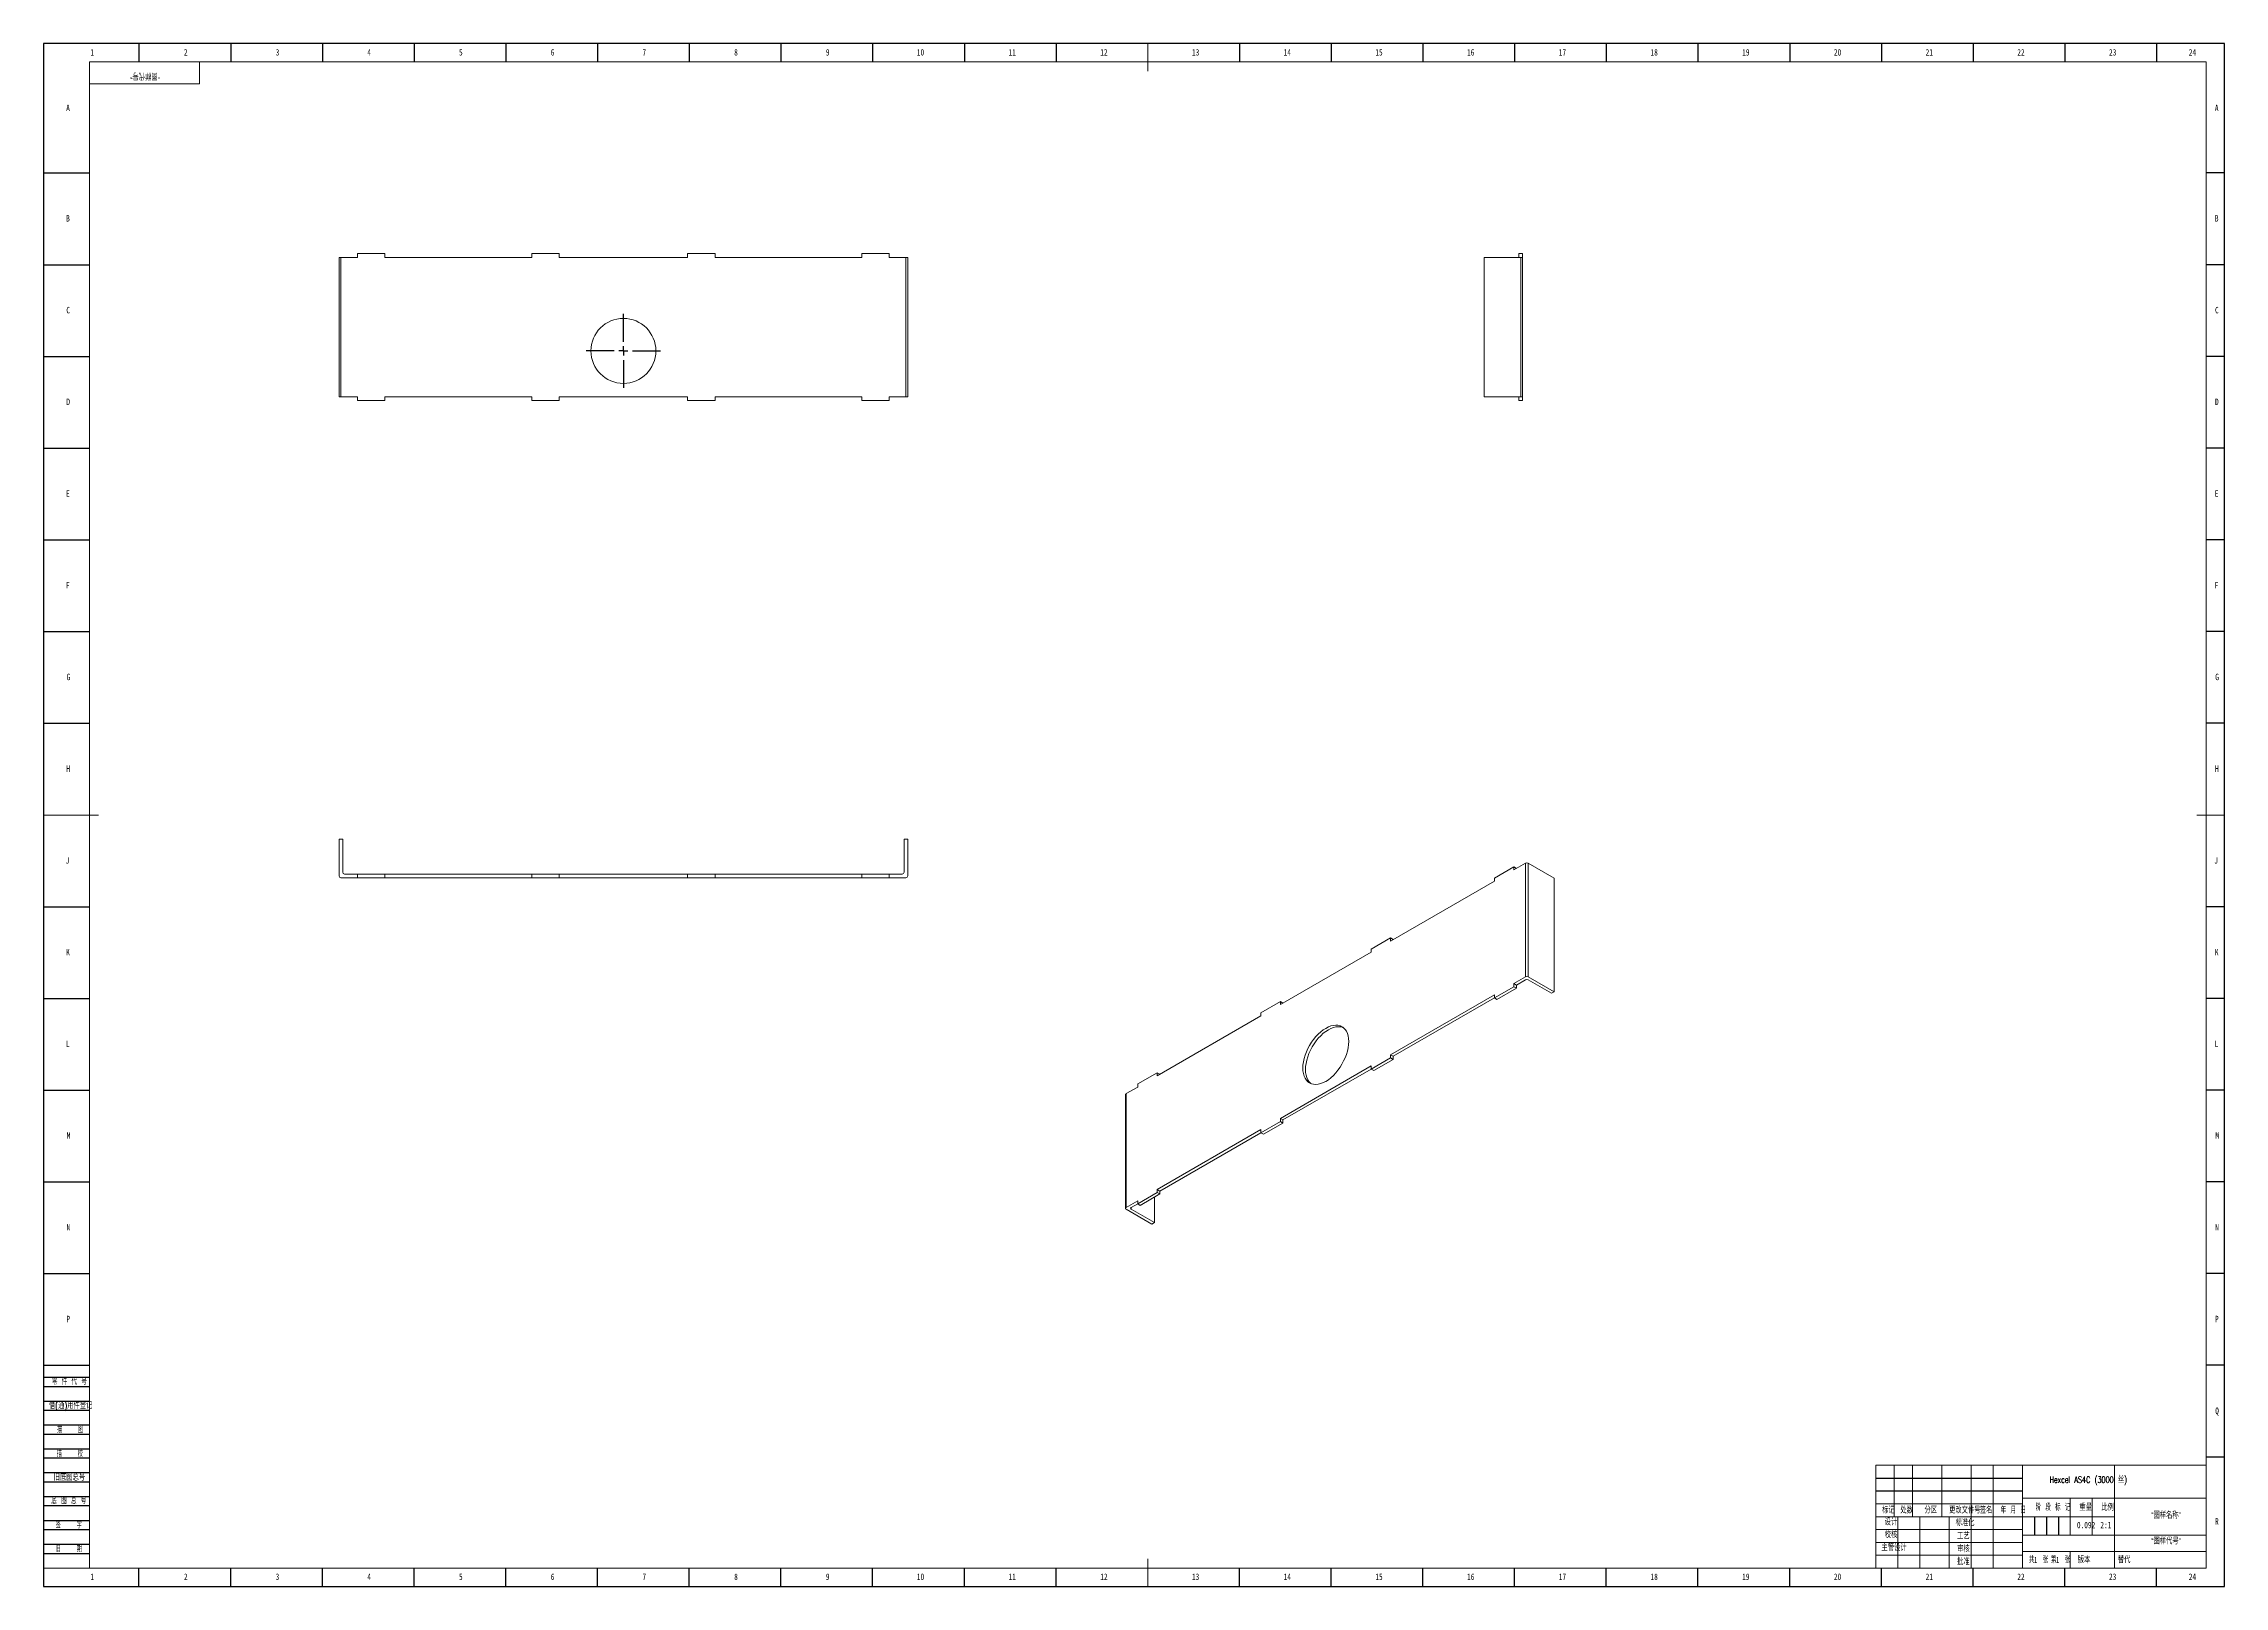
# Model space of a CAD drawing. Header units: millimetres. Extents: x 0 to 1189, y 0 to 841.
import ezdxf

# ---------------------------------------------------------------- set-up
doc = ezdxf.new("R2010")
doc.units = ezdxf.units.MM
for name, color, linetype in [('10', 7, 'Continuous'), ('5', 7, 'Continuous'), ('9', 7, 'Continuous'), ('SLD-0', 7, 'Continuous')]:
    doc.layers.add(name, color=color, linetype=linetype)
doc.styles.add('SLDTEXTSTYLE0', font='TXT', dxfattribs={"width": 0.7, "bigfont": 'bigfont'})
doc.styles.add('SLDTEXTSTYLE1', font='TXT', dxfattribs={"width": 0.6, "bigfont": 'bigfont'})
doc.styles.add('SLDTEXTSTYLE2', font='TXT', dxfattribs={"width": 0.614286, "bigfont": 'bigfont'})
doc.styles.add('SLDTEXTSTYLE3', font='TXT', dxfattribs={"width": 0.62, "bigfont": 'bigfont'})
doc.styles.add('SLDTEXTSTYLE4', font='TXT', dxfattribs={"width": 0.566667, "bigfont": 'bigfont'})
doc.styles.add('SLDTEXTSTYLE5', font='TXT', dxfattribs={"width": 0.7})

# ---------------------------------------------------------------- blocks, each defined once
blk = doc.blocks.new('SW_CENTERMARKSYMBOL_0')
at = {"layer": '10', "color": 0}
for p, q in [((0, 5), (0, 20.2)), ((-5, 0), (-20.2, 0)), ((0, 0), (-2.5, 0)), ((0, 0), (0, 2.5)), ((0, 0), (0, -2.5)), ((0, 0), (2.5, 0)), ((5, 0), (20.2, 0)), ((0, -5), (0, -20.2))]:
    blk.add_line(p, q, dxfattribs=at)
blk = doc.blocks.new('SW_CENTERMARKSYMBOL_1')
at = {"layer": '10', "color": 0}
for p, q in [((0, 5), (0, 20.2)), ((-5, 0), (-20.2, 0)), ((0, 0), (-2.5, 0)), ((0, 0), (0, 2.5)), ((0, 0), (0, -2.5)), ((0, 0), (2.5, 0)), ((5, 0), (20.2, 0)), ((0, -5), (0, -20.2))]:
    blk.add_line(p, q, dxfattribs=at)

msp = doc.modelspace()

# ---------------------------------------------------------------- linework, layer by layer
at = {"color": 7, "linetype": 'Continuous', "lineweight": 15}
for p, q in [((171.1, 726.5), (171.1, 724.5)), ((186.1, 726.5), (171.1, 726.5)), ((186.1, 724.5), (186.1, 726.5)), ((266.1, 726.5), (266.1, 724.5)), ((281.1, 726.5), (266.1, 726.5)), ((281.1, 724.5), (281.1, 726.5)), ((351.1, 726.5), (351.1, 724.5)), ((366.1, 726.5), (351.1, 726.5)), ((366.1, 724.5), (366.1, 726.5)), ((446.1, 726.5), (446.1, 724.5)), ((461.1, 726.5), (446.1, 726.5)), ((461.1, 724.5), (461.1, 726.5)), ((806.4, 726.5), (804.4, 726.5)), ((804.4, 726.5), (804.4, 724.5)), ((806.4, 726.5), (806.4, 724.5)), ((161.1, 648.5), (161.1, 724.5)), ((161.1, 724.5), (162.1, 724.5)), ((162.1, 724.5), (162.1, 648.5)), ((171.1, 724.5), (162.1, 724.5)), ((266.1, 724.5), (186.1, 724.5)), ((351.1, 724.5), (281.1, 724.5)), ((446.1, 724.5), (366.1, 724.5)), ((470.1, 724.5), (461.1, 724.5)), ((470.1, 648.5), (470.1, 724.5)), ((470.1, 724.5), (471.1, 724.5)), ((471.1, 724.5), (471.1, 648.5)), ((805.4, 724.5), (785.4, 724.5)), ((785.4, 724.5), (785.4, 648.5)), ((805.4, 648.5), (805.4, 724.5)), ((805.4, 724.5), (806.4, 724.5)), ((806.4, 724.5), (806.4, 648.5)), ((162.1, 648.5), (161.1, 648.5)), ((162.1, 648.5), (171.1, 648.5)), ((171.1, 648.5), (171.1, 646.5)), ((171.1, 646.5), (186.1, 646.5)), ((186.1, 648.5), (266.1, 648.5)), ((186.1, 646.5), (186.1, 648.5)), ((266.1, 648.5), (266.1, 646.5)), ((266.1, 646.5), (281.1, 646.5)), ((281.1, 648.5), (351.1, 648.5)), ((281.1, 646.5), (281.1, 648.5)), ((351.1, 648.5), (351.1, 646.5)), ((351.1, 646.5), (366.1, 646.5)), ((366.1, 648.5), (446.1, 648.5)), ((366.1, 646.5), (366.1, 648.5)), ((446.1, 648.5), (446.1, 646.5)), ((446.1, 646.5), (461.1, 646.5)), ((461.1, 648.5), (470.1, 648.5)), ((461.1, 646.5), (461.1, 648.5)), ((471.1, 648.5), (470.1, 648.5)), ((805.4, 648.5), (785.4, 648.5)), ((804.4, 648.5), (804.4, 646.5)), ((806.4, 646.5), (804.4, 646.5)), ((806.4, 648.5), (805.4, 648.5)), ((806.4, 648.5), (806.4, 646.5)), ((161.1, 387.3), (161.1, 407.3)), ((163.1, 407.3), (161.1, 407.3)), ((163.1, 407.3), (163.1, 389.3)), ((469.1, 407.3), (469.1, 389.3)), ((469.1, 407.3), (471.1, 407.3)), ((471.1, 387.3), (471.1, 407.3)), ((808, 394.3), (801.6, 390.6)), ((808, 332.2), (808, 394.3)), ((809.4, 394.3), (809.4, 332.2)), ((809.4, 394.3), (823.5, 386.1)), ((171.1, 386.3), (162.1, 386.3)), ((171.1, 388.3), (164.1, 388.3)), ((171.1, 386.3), (171.1, 388.3)), ((186.1, 388.3), (171.1, 388.3)), ((186.1, 386.3), (171.1, 386.3)), ((186.1, 386.3), (186.1, 388.3)), ((266.1, 388.3), (186.1, 388.3)), ((266.1, 386.3), (186.1, 386.3)), ((266.1, 386.3), (266.1, 388.3)), ((281.1, 388.3), (266.1, 388.3)), ((281.1, 386.3), (266.1, 386.3)), ((281.1, 386.3), (281.1, 388.3)), ((351.1, 388.3), (281.1, 388.3)), ((351.1, 386.3), (281.1, 386.3)), ((351.1, 386.3), (351.1, 388.3)), ((366.1, 388.3), (351.1, 388.3)), ((366.1, 386.3), (351.1, 386.3)), ((366.1, 386.3), (366.1, 388.3)), ((446.1, 388.3), (366.1, 388.3)), ((446.1, 386.3), (366.1, 386.3)), ((446.1, 386.3), (446.1, 388.3)), ((461.1, 388.3), (446.1, 388.3)), ((461.1, 386.3), (446.1, 386.3)), ((461.1, 386.3), (461.1, 388.3)), ((468.1, 388.3), (461.1, 388.3)), ((470.1, 386.3), (461.1, 386.3)), ((791, 384.5), (734.4, 351.8)), ((801.6, 392.3), (791, 386.1)), ((791, 386.1), (791, 384.5)), ((801.6, 390.6), (801.6, 392.3)), ((801.6, 392.3), (803, 391.4)), ((803, 391.4), (803, 391.4)), ((823.5, 386.1), (823.5, 324.1)), ((723.8, 345.7), (674.3, 317.2)), ((734.4, 353.5), (723.8, 347.4)), ((723.8, 347.4), (723.8, 345.7)), ((734.4, 351.8), (734.4, 353.5)), ((734.4, 353.5), (735.8, 352.7)), ((735.8, 352.7), (735.8, 352.7)), ((734.4, 289.8), (791, 322.4)), ((791, 320.8), (801.6, 326.9)), ((791, 322.4), (791, 320.8)), ((792.4, 320), (803, 326.1)), ((801.6, 328.6), (808, 332.2)), ((801.6, 326.9), (801.6, 328.6)), ((801.6, 328.6), (803, 327.8)), ((801.6, 326.9), (803, 326.1)), ((803, 327.8), (808, 330.6)), ((803, 326.1), (803, 327.8)), ((809.4, 332.2), (823.5, 324.1)), ((822.1, 323.3), (809.4, 330.6)), ((823.5, 324.1), (822.1, 323.3)), ((663.7, 311), (607.1, 278.4)), ((674.3, 318.8), (663.7, 312.7)), ((663.7, 312.7), (663.7, 311)), ((674.3, 317.2), (674.3, 318.8)), ((674.3, 318.8), (675.7, 318)), ((675.7, 318), (675.7, 318)), ((735.8, 289), (791, 320.8)), ((791, 320.8), (792.4, 320)), ((723.8, 282), (734.4, 288.2)), ((725.2, 281.2), (735.8, 287.3)), ((734.4, 288.2), (734.4, 289.8)), ((734.4, 289.8), (735.8, 289)), ((734.4, 288.2), (735.8, 287.3)), ((735.8, 287.3), (735.8, 289)), ((607.1, 280), (596.5, 273.9)), ((596.5, 273.9), (596.5, 272.2)), ((607.1, 278.4), (607.1, 280)), ((607.1, 280), (608.5, 279.2)), ((608.5, 279.2), (608.5, 279.2)), ((674.3, 255.1), (723.8, 283.7)), ((675.7, 254.3), (723.8, 282)), ((723.8, 283.7), (723.8, 282)), ((723.8, 282), (725.2, 281.2)), ((589.9, 268.2), (589.9, 206.1)), ((596.5, 272.2), (590.2, 268.6)), ((590.2, 268.6), (590.2, 206.5)), ((663.7, 247.3), (674.3, 253.5)), ((665.1, 246.5), (675.7, 252.6)), ((674.3, 253.5), (674.3, 255.1)), ((674.3, 255.1), (675.7, 254.3)), ((674.3, 253.5), (675.7, 252.6)), ((675.7, 252.6), (675.7, 254.3)), ((607.1, 216.3), (663.7, 249)), ((608.5, 215.5), (663.7, 247.3)), ((663.7, 249), (663.7, 247.3)), ((663.7, 247.3), (665.1, 246.5)), ((596.5, 208.6), (607.1, 214.7)), ((607.1, 214.7), (607.1, 216.3)), ((607.1, 216.3), (608.5, 215.5)), ((607.1, 214.7), (608.5, 213.9)), ((608.5, 213.9), (608.5, 215.5)), ((590.2, 206.5), (596.5, 210.2)), ((590.2, 205.7), (604.3, 197.5)), ((593, 206.5), (596.5, 208.6)), ((605.7, 198.4), (593, 205.7)), ((596.5, 210.2), (596.5, 208.6)), ((596.5, 208.6), (597.9, 207.7)), ((597.9, 207.7), (608.5, 213.9)), ((605.7, 198.4), (605.7, 212.2)), ((604.3, 197.5), (605.7, 198.4))]:
    msp.add_line(p, q, dxfattribs=at)
at = {"color": 8, "linetype": 'Continuous', "lineweight": 15}
msp.add_line((593, 206.5), (593, 205.7), dxfattribs=at)
at = {"color": 7, "linetype": 'Continuous', "lineweight": 15, "flags": 128}
for points in [[(699.1, 275.3), (700.5, 276.2), (701.8, 277.3), (703.2, 278.5), (704.5, 279.9), (705.7, 281.4), (706.9, 283), (707.9, 284.7), (708.8, 286.4), (709.7, 288.2), (710.3, 290), (710.9, 291.8), (711.3, 293.6), (711.5, 295.4), (711.6, 297), (711.5, 298.6), (711.3, 300.1), (710.9, 301.4), (710.3, 302.6), (709.7, 303.6), (708.8, 304.5), (707.9, 305.1), (706.9, 305.6), (705.7, 305.9), (704.5, 306), (703.2, 305.8), (701.8, 305.5), (700.5, 305), (699.1, 304.2), (697.7, 303.3), (696.3, 302.3), (694.9, 301), (693.6, 299.7), (692.4, 298.2), (691.3, 296.6), (690.2, 294.9), (689.3, 293.2), (688.5, 291.4), (687.8, 289.6), (687.2, 287.7), (686.9, 286), (686.6, 284.2), (686.5, 282.6), (686.6, 281), (686.9, 279.5), (687.2, 278.2), (687.8, 277), (688.5, 276), (689.3, 275.1), (690.2, 274.5), (691.3, 274), (692.4, 273.7), (693.6, 273.6), (694.9, 273.8), (696.3, 274.1), (697.7, 274.6), (699.1, 275.3)], [(708.6, 304.7), (708.3, 304.8), (707.1, 305.1), (705.9, 305.1), (704.6, 305), (703.3, 304.7), (701.9, 304.1), (700.5, 303.4), (699.1, 302.5), (697.7, 301.5), (696.3, 300.2), (695, 298.9), (693.8, 297.4), (692.7, 295.8), (691.6, 294.1), (690.7, 292.3), (689.9, 290.5), (689.2, 288.7), (688.7, 286.9), (688.3, 285.1), (688, 283.4), (688, 281.8), (688, 280.2), (688.3, 278.7), (688.7, 277.4), (689.2, 276.2), (689.9, 275.2), (690.7, 274.3), (690.9, 274.1)]]:
    msp.add_lwpolyline(points, dxfattribs=at)
at = {"color": 7, "linetype": 'Continuous', "lineweight": 15}
msp.add_circle((316.1, 673.5), 17.7, dxfattribs=at)
for centre, radius, start, end in [((808.7, 392.9), 1.54, 62.6097, 117.3903), ((162.1, 387.3), 1, 180, 270), ((164.1, 389.3), 1, 180, 270), ((468.1, 389.3), 1, 270, 0), ((470.1, 387.3), 1, 270, 0), ((808.7, 330.9), 1.54, 62.6097, 117.3903), ((808.7, 329.2), 1.54, 62.6097, 117.3903), ((590.4, 268.1), 0.503, 114.3747, 174.3052), ((590.3, 206.1), 0.437, 110.7834, 249.2166), ((593.1, 206.1), 0.437, 110.7834, 249.2166)]:
    msp.add_arc(centre, radius, start, end, dxfattribs=at)
at = {"layer": '5', "color": 7}
for p, q in [((1189, 841), (0, 841)), ((0, 841), (0, 0)), ((1189, 0), (1189, 841)), ((0, 114), (25, 114)), ((0, 109), (25, 109)), ((0, 101), (25, 101)), ((0, 96), (25, 96)), ((0, 88), (25, 88)), ((0, 83), (25, 83)), ((0, 75), (25, 75)), ((0, 70), (25, 70)), ((0, 62), (25, 62)), ((0, 57), (25, 57)), ((0, 49), (25, 49)), ((999, 59), (1079, 59)), ((999, 52), (1079, 52)), ((0, 44), (25, 44)), ((0, 36), (25, 36)), ((1085.5, 38), (1085.5, 28)), ((1092, 38), (1092, 28)), ((1098.5, 38), (1098.5, 28)), ((0, 31), (25, 31)), ((0, 23), (25, 23)), ((0, 18), (25, 18)), ((0, 0), (1189, 0))]:
    msp.add_line(p, q, dxfattribs=at)
at = {"layer": '5'}
for p, q in [((52, 841), (52, 831.1)), ((102, 841), (102, 831.1)), ((152, 841), (152, 831.1)), ((202, 841), (202, 831.1)), ((252, 841), (252, 831.1)), ((302, 841), (302, 831.1)), ((352, 841), (352, 831.1)), ((402, 841), (402, 831.1)), ((452, 841), (452, 831.1)), ((502, 841), (502, 831.1)), ((552, 841), (552, 831.1)), ((652, 841), (652, 831.1)), ((702, 841), (702, 831.1)), ((752, 841), (752, 831.1)), ((802, 841), (802, 831.1)), ((852, 841), (852, 831.1)), ((902, 841), (902, 831.1)), ((952, 841), (952, 831.1)), ((1002, 841), (1002, 831.1)), ((1052, 841), (1052, 831.1)), ((1102, 841), (1102, 831.1)), ((1152, 841), (1152, 831.1)), ((0, 770.5), (25, 770.5)), ((1189, 770.5), (1179, 770.5)), ((0, 720.5), (25, 720.5)), ((1189, 720.5), (1179, 720.5)), ((0, 670.5), (25, 670.5)), ((1189, 670.5), (1179, 670.5)), ((0, 620.5), (25, 620.5)), ((1189, 620.5), (1179, 620.5)), ((0, 570.5), (25, 570.5)), ((1189, 570.5), (1179, 570.5)), ((0, 520.5), (25, 520.5)), ((1189, 520.5), (1179, 520.5)), ((0, 470.5), (25, 470.5)), ((1189, 470.5), (1179, 470.5)), ((0, 370.5), (25, 370.5)), ((1189, 370.5), (1179, 370.5)), ((0, 320.5), (25, 320.5)), ((1189, 320.5), (1179, 320.5)), ((0, 270.5), (25, 270.5)), ((1189, 270.5), (1179, 270.5)), ((0, 220.5), (25, 220.5)), ((1189, 220.5), (1179, 220.5)), ((0, 170.5), (25, 170.5)), ((1189, 170.5), (1179, 170.5)), ((0, 120.5), (25, 120.5)), ((1189, 120.5), (1179, 120.5)), ((1189, 70.5), (1179, 70.5)), ((52, 0), (52, 10)), ((102, 0), (102, 10)), ((152, 0), (152, 10)), ((202, 0), (202, 10)), ((252, 0), (252, 10)), ((302, 0), (302, 10)), ((352, 0), (352, 10)), ((402, 0), (402, 10)), ((452, 0), (452, 10)), ((502, 0), (502, 10)), ((552, 0), (552, 10)), ((652, 0), (652, 10)), ((702, 0), (702, 10)), ((752, 0), (752, 10)), ((802, 0), (802, 10)), ((852, 0), (852, 10)), ((902, 0), (902, 10)), ((952, 0), (952, 10)), ((1002, 0), (1002, 10)), ((1052, 0), (1052, 10)), ((1102, 0), (1102, 10)), ((1152, 0), (1152, 10))]:
    msp.add_line(p, q, dxfattribs=at)
at = {"layer": '5', "lineweight": 15}
for p, q in [((602, 841), (602, 826)), ((0, 420.5), (30, 420.5)), ((1189, 420.5), (1174, 420.5)), ((602, 0), (602, 15)), ((1105, 19), (1105, 10))]:
    msp.add_line(p, q, dxfattribs=at)
at = {"layer": '5', "color": 7, "lineweight": 15}
for p, q in [((1179, 831.1), (25, 831.1)), ((25, 831.1), (25, 10)), ((85, 819), (85, 831)), ((1179, 10), (1179, 831.1)), ((25, 819), (85, 819)), ((999, 66), (1179, 66)), ((999, 66), (999, 10)), ((1009, 66), (1009, 38)), ((1019, 66), (1019, 38)), ((1035, 66), (1035, 38)), ((1051, 66), (1051, 10)), ((1063, 66), (1063, 10)), ((1079, 66), (1079, 10)), ((1129, 66), (1129, 38)), ((1079, 48), (1179, 48)), ((1105, 48), (1105, 28)), ((1117, 48), (1117, 28)), ((999, 45), (1079, 45)), ((999, 38), (1129, 38)), ((1011, 38), (1011, 10)), ((1023, 38), (1023, 10)), ((1039, 38), (1039, 10)), ((1129, 38), (1129, 10)), ((999, 31), (1079, 31)), ((999, 24), (1079, 24)), ((1079, 28), (1179, 28)), ((999, 17), (1079, 17)), ((1079, 19), (1179, 19)), ((0, 10), (1179, 10))]:
    msp.add_line(p, q, dxfattribs=at)

# ---------------------------------------------------------------- block references
at = {"layer": '10'}
for name in ['SW_CENTERMARKSYMBOL_0', 'SW_CENTERMARKSYMBOL_1']:
    msp.add_blockref(name, (316.1, 673.5), dxfattribs=at)

# ---------------------------------------------------------------- texts
at = {"layer": '10', "char_height": 3.5}
for s, insert, attachment_point, style in [('1', (26.5, 838), 2, 'SLDTEXTSTYLE5'), ('2', (77.5, 838), 2, 'SLDTEXTSTYLE5'), ('3', (127.5, 838), 2, 'SLDTEXTSTYLE5'), ('4', (177.5, 838), 2, 'SLDTEXTSTYLE5'), ('5', (227.5, 838), 2, 'SLDTEXTSTYLE5'), ('6', (277.5, 838), 2, 'SLDTEXTSTYLE5'), ('7', (327.5, 838), 2, 'SLDTEXTSTYLE5'), ('8', (377.5, 838), 2, 'SLDTEXTSTYLE5'), ('9', (427.5, 838), 2, 'SLDTEXTSTYLE5'), ('10', (478.1, 838), 2, 'SLDTEXTSTYLE5'), ('11', (528.1, 838), 2, 'SLDTEXTSTYLE5'), ('12', (578.1, 838), 2, 'SLDTEXTSTYLE5'), ('13', (628.1, 838), 2, 'SLDTEXTSTYLE5'), ('14', (678.1, 838), 2, 'SLDTEXTSTYLE5'), ('15', (728.1, 838), 2, 'SLDTEXTSTYLE5'), ('16', (778.1, 838), 2, 'SLDTEXTSTYLE5'), ('17', (828.1, 838), 2, 'SLDTEXTSTYLE5'), ('18', (878.1, 838), 2, 'SLDTEXTSTYLE5'), ('19', (928.1, 838), 2, 'SLDTEXTSTYLE5'), ('20', (978.1, 838), 2, 'SLDTEXTSTYLE5'), ('21', (1028.1, 838), 2, 'SLDTEXTSTYLE5'), ('22', (1078.1, 838), 2, 'SLDTEXTSTYLE5'), ('23', (1128.1, 838), 2, 'SLDTEXTSTYLE5'), ('24', (1171.6, 838), 2, 'SLDTEXTSTYLE5'), ('A', (13.3, 807.7), 2, 'SLDTEXTSTYLE5'), ('A', (1184.8, 807.7), 2, 'SLDTEXTSTYLE5'), ('B', (13.3, 747.5), 2, 'SLDTEXTSTYLE5'), ('B', (1184.8, 747.5), 2, 'SLDTEXTSTYLE5'), ('C', (13.4, 697.5), 2, 'SLDTEXTSTYLE5'), ('C', (1184.9, 697.5), 2, 'SLDTEXTSTYLE5'), ('D', (13.4, 647.5), 2, 'SLDTEXTSTYLE5'), ('D', (1184.9, 647.5), 2, 'SLDTEXTSTYLE5'), ('E', (13.3, 597.5), 2, 'SLDTEXTSTYLE5'), ('E', (1184.8, 597.5), 2, 'SLDTEXTSTYLE5'), ('F', (13.2, 547.5), 2, 'SLDTEXTSTYLE5'), ('F', (1184.7, 547.5), 2, 'SLDTEXTSTYLE5'), ('G', (13.5, 497.5), 2, 'SLDTEXTSTYLE5'), ('G', (1185, 497.5), 2, 'SLDTEXTSTYLE5'), ('H', (13.4, 447.5), 2, 'SLDTEXTSTYLE5'), ('H', (1184.9, 447.5), 2, 'SLDTEXTSTYLE5'), ('J', (13, 397.5), 2, 'SLDTEXTSTYLE5'), ('J', (1184.5, 397.5), 2, 'SLDTEXTSTYLE5'), ('K', (13.3, 347.5), 2, 'SLDTEXTSTYLE5'), ('K', (1184.8, 347.5), 2, 'SLDTEXTSTYLE5'), ('L', (13.2, 297.5), 2, 'SLDTEXTSTYLE5'), ('L', (1184.7, 297.5), 2, 'SLDTEXTSTYLE5'), ('M', (13.6, 247.5), 2, 'SLDTEXTSTYLE5'), ('M', (1185.1, 247.5), 2, 'SLDTEXTSTYLE5'), ('N', (13.5, 197.5), 2, 'SLDTEXTSTYLE5'), ('N', (1185, 197.5), 2, 'SLDTEXTSTYLE5'), ('P', (13.4, 147.5), 2, 'SLDTEXTSTYLE5'), ('P', (1184.9, 147.5), 2, 'SLDTEXTSTYLE5'), ('Q', (1185, 97.5), 2, 'SLDTEXTSTYLE5'), ('Hexcel AS4C (3000 丝)', (1114.8, 59.9), 2, 'SLDTEXTSTYLE0'), ('\\M+18167图样\\M+196BC\\M+18FCC\\M+18168', (1157.2, 40.5), 2, 'SLDTEXTSTYLE0'), ('R', (1184.9, 37.2), 2, 'SLDTEXTSTYLE5'), ('\\M+18D5A\\M+18A6A', (1007.2, 29.9), 2, 'SLDTEXTSTYLE0'), ('0.092', (1113.6, 35.2), 2, 'SLDTEXTSTYLE5'), ('\\M+18167图样\\M+191E3\\M+18D86\\M+18168', (1157.2, 26.4), 2, 'SLDTEXTSTYLE0'), ('\\M+18EE5\\M+18AC7设计', (1008.9, 22.8), 2, 'SLDTEXTSTYLE0'), ('1', (1085.1, 16.2), 1, 'SLDTEXTSTYLE5'), ('1', (1097.1, 16.2), 1, 'SLDTEXTSTYLE5'), ('1', (26.5, 7), 2, 'SLDTEXTSTYLE5'), ('2', (77.5, 7), 2, 'SLDTEXTSTYLE5'), ('3', (127.5, 7), 2, 'SLDTEXTSTYLE5'), ('4', (177.5, 7), 2, 'SLDTEXTSTYLE5'), ('5', (227.5, 7), 2, 'SLDTEXTSTYLE5'), ('6', (277.5, 7), 2, 'SLDTEXTSTYLE5'), ('7', (327.5, 7), 2, 'SLDTEXTSTYLE5'), ('8', (377.5, 7), 2, 'SLDTEXTSTYLE5'), ('9', (427.5, 7), 2, 'SLDTEXTSTYLE5'), ('10', (478.1, 7), 2, 'SLDTEXTSTYLE5'), ('11', (528.1, 7), 2, 'SLDTEXTSTYLE5'), ('12', (578.1, 7), 2, 'SLDTEXTSTYLE5'), ('13', (628.1, 7), 2, 'SLDTEXTSTYLE5'), ('14', (678.1, 7), 2, 'SLDTEXTSTYLE5'), ('15', (728.1, 7), 2, 'SLDTEXTSTYLE5'), ('16', (778.1, 7), 2, 'SLDTEXTSTYLE5'), ('17', (828.1, 7), 2, 'SLDTEXTSTYLE5'), ('18', (878.1, 7), 2, 'SLDTEXTSTYLE5'), ('19', (928.1, 7), 2, 'SLDTEXTSTYLE5'), ('20', (978.1, 7), 2, 'SLDTEXTSTYLE5'), ('21', (1028.1, 7), 2, 'SLDTEXTSTYLE5'), ('22', (1078.1, 7), 2, 'SLDTEXTSTYLE5'), ('23', (1128.1, 7), 2, 'SLDTEXTSTYLE5'), ('24', (1171.6, 7), 2, 'SLDTEXTSTYLE5')]:
    msp.add_mtext(s, dxfattribs=dict(at, insert=insert, attachment_point=attachment_point, style=style))
at = {"layer": '10', "color": 7, "insert": (1112.5, 16.2), "char_height": 3.5, "attachment_point": 2, "style": 'SLDTEXTSTYLE0'}
msp.add_mtext('\\M+194C5\\M+1967B', dxfattribs=at)
at = {"layer": '9', "color": 7, "char_height": 3.5}
for s, insert, attachment_point, style in [('\\M+197EB \\M+18C8F \\M+191E3 \\M+18D86', (4.5, 113.4), 1, 'SLDTEXTSTYLE2'), ('\\M+18ED8(\\M+192CA)\\M+19770\\M+18C8F\\M+1936F记', (2.9, 100.3), 1, 'SLDTEXTSTYLE0'), ('\\M+19560    图', (14.4, 87.2), 2, 'SLDTEXTSTYLE4'), ('\\M+19560    \\M+18D5A', (14.3, 74.1), 2, 'SLDTEXTSTYLE4'), ('\\M+18B8C\\M+192EA图总\\M+18D86', (5.5, 61.2), 1, 'SLDTEXTSTYLE0'), ('\\M+192EA 图 总 \\M+18D86', (4.2, 48.4), 1, 'SLDTEXTSTYLE2'), ('标记', (1005.8, 43.3), 2, 'SLDTEXTSTYLE0'), ('设计', (1007.2, 36.8), 2, 'SLDTEXTSTYLE0'), ('处\\M+19094', (1015.8, 43.3), 2, 'SLDTEXTSTYLE0'), ('\\M+195AA\\M+18BE6', (1028.9, 43.3), 2, 'SLDTEXTSTYLE0'), ('\\M+18D58\\M+189FC\\M+195B6\\M+18C8F\\M+18D86', (1047.5, 43.3), 2, 'SLDTEXTSTYLE0'), ('标\\M+18F79\\M+189BB', (1047.6, 36.4), 2, 'SLDTEXTSTYLE0'), ('签\\M+196BC', (1059.1, 43.3), 2, 'SLDTEXTSTYLE0'), ('\\M+1944E \\M+18C8E \\M+193FA', (1073.9, 43.3), 2, 'SLDTEXTSTYLE3'), ('阶 \\M+19269 标 记', (1095.5, 44.8), 2, 'SLDTEXTSTYLE2'), ('\\M+18F64\\M+197CA', (1113.4, 44.8), 2, 'SLDTEXTSTYLE0'), ('\\M+194E4\\M+197E1', (1125.3, 44.8), 2, 'SLDTEXTSTYLE0'), ('签    \\M+18E9A', (13.7, 35.2), 2, 'SLDTEXTSTYLE4'), ('\\M+18D48艺', (1046.7, 29.2), 2, 'SLDTEXTSTYLE0'), ('\\M+193FA    \\M+18AFA', (13.8, 22.2), 2, 'SLDTEXTSTYLE4'), ('\\M+194E1\\M+18F79', (1046.7, 15.2), 2, 'SLDTEXTSTYLE0'), ('审\\M+18A6A', (1046.7, 22.2), 2, 'SLDTEXTSTYLE0'), ('\\M+18BA4  张', (1087.7, 16.2), 2, 'SLDTEXTSTYLE1'), ('\\M+191E6  张', (1099.7, 16.2), 2, 'SLDTEXTSTYLE1')]:
    msp.add_mtext(s, dxfattribs=dict(at, insert=insert, attachment_point=attachment_point, style=style))
at = {"layer": 'SLD-0', "insert": (55.3, 821.7), "char_height": 3.5, "attachment_point": 2, "rotation": 180, "style": 'SLDTEXTSTYLE0'}
msp.add_mtext('\\M+18167图样\\M+191E3\\M+18D86\\M+18168', dxfattribs=at)
at = {"layer": 'SLD-0', "char_height": 3.5}
for s, insert, attachment_point, style in [('2:1', (1124.4, 35.2), 2, 'SLDTEXTSTYLE5'), ('\\M+191D6\\M+191E3', (1130.9, 16.2), 1, 'SLDTEXTSTYLE0')]:
    msp.add_mtext(s, dxfattribs=dict(at, insert=insert, attachment_point=attachment_point, style=style))

doc.saveas('drawing.dxf')
